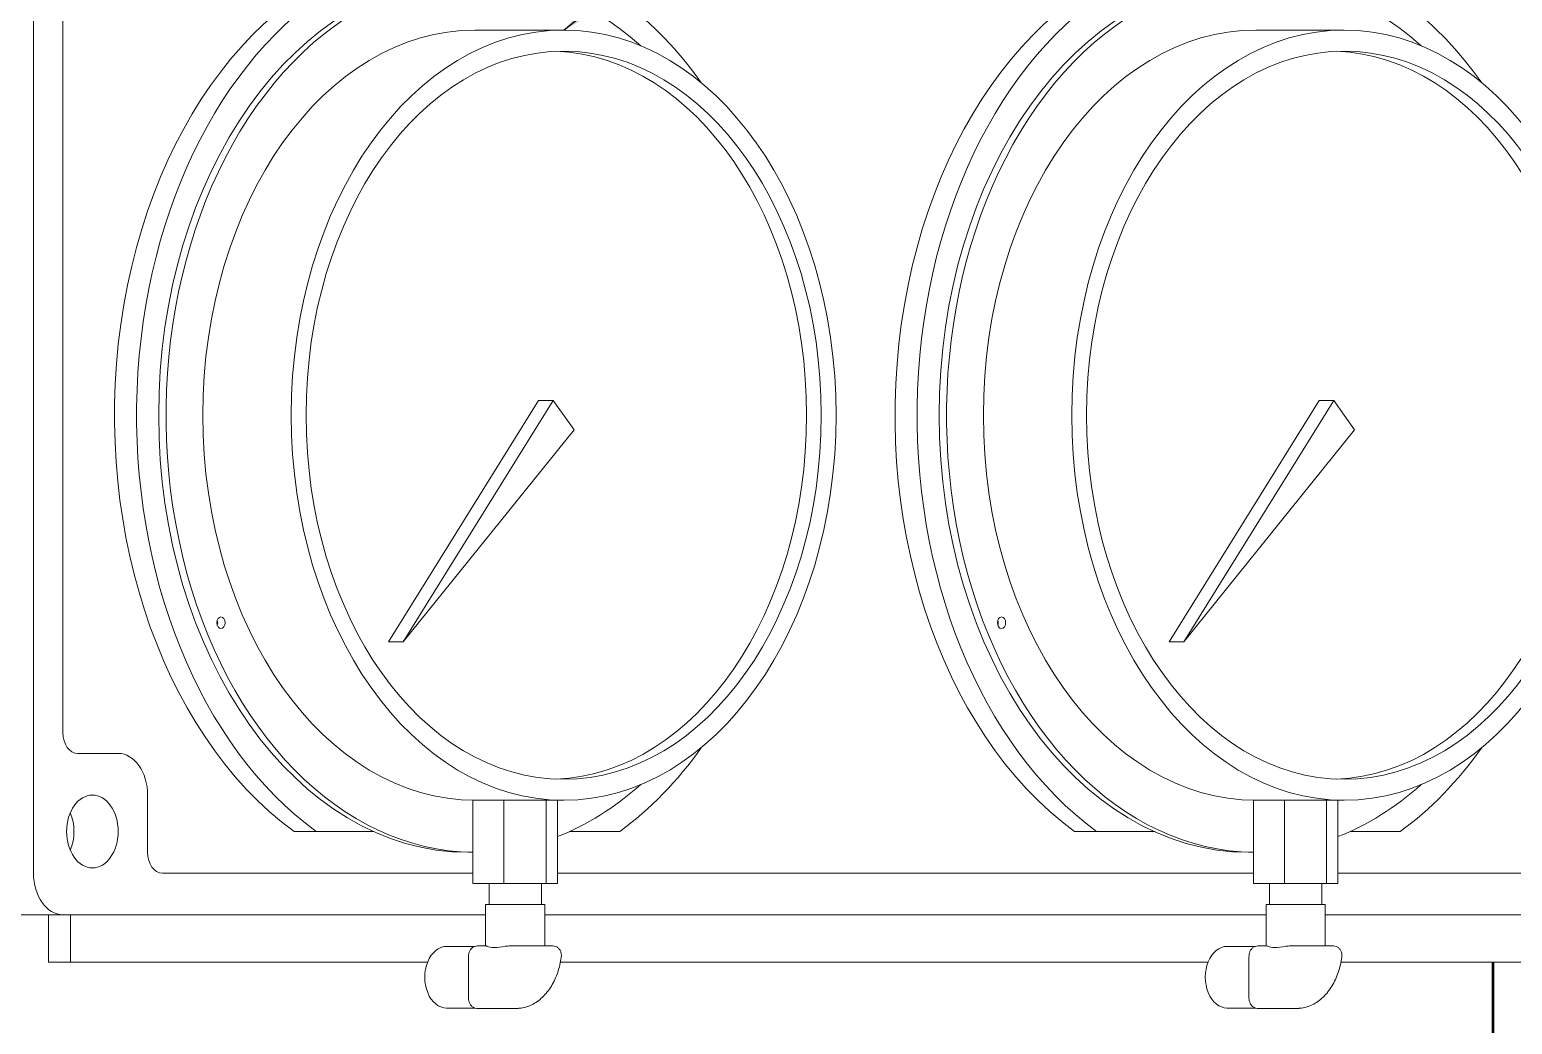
# Model space of a CAD drawing. Header units: inches. Extents: x 20 to 536, y 8 to 344.
# Drawn here: x 289.86 to 298.76, y 105.37 to 111.34 of the extents above; entities that cross this region are included whole.
import ezdxf

# ---------------------------------------------------------------- set-up
doc = ezdxf.new("R2010")
doc.units = ezdxf.units.IN
doc.header["$LTSCALE"] = 16
doc.header["$MEASUREMENT"] = 0
doc.layers.add('Symbol (ANSI)', color=7, linetype='Continuous', lineweight=25)
doc.layers.add('Visible (ANSI)', color=7, linetype='Continuous', lineweight=50)
doc.styles.add('Standard D-E', font='arial.ttf')
doc.dimstyles.new('in [mm] D-E NeptuneBenson$7', dxfattribs={"dimscale": 16, "dimtxt": 0.15, "dimasz": 0.098425, "dimexe": 0.125, "dimexo": 0.063, "dimgap": 0.031496, "dimtad": 0, "dimtih": 1, "dimtoh": 1, "dimdec": 4, "dimrnd": 1e-08, "dimzin": 3, "dimdsep": 46, "dimlunit": 5, "dimtxsty": 'Standard D-E', "dimcen": 0.09, "dimdle": 0.393701, "dimclrd": 256, "dimclre": 256, "dimclrt": 256, "dimadec": 1, "dimazin": 1, "dimtfac": 1, "dimtofl": 0, "dimtmove": 0, "dimatfit": 3, "dimfxl": 1, "dimfrac": 1, "dimtolj": 1, "dimtzin": 4, "dimlwd": -1, "dimlwe": -1, "dimarcsym": 0})

msp = doc.modelspace()

# ---------------------------------------------------------------- linework, layer by layer
at = {"layer": 'Visible (ANSI)', "linetype": 'Continuous', "lineweight": 18}
for p, q in [((289.88068, 106.27565), (289.88068, 113.77565)), ((290.05748, 107.1194), (290.05748, 112.9319)), ((292.53236, 111.33812), (293.06269, 111.33812)), ((297.21689, 111.33812), (297.74722, 111.33812)), ((292.01175, 107.66437), (292.9118, 109.11401)), ((292.10014, 107.66437), (293.00019, 109.11401)), ((292.9118, 109.11401), (293.00019, 109.11401)), ((293.00019, 109.11401), (293.12519, 108.93723)), ((296.69628, 107.66437), (297.59633, 109.11401)), ((296.78467, 107.66437), (297.68472, 109.11401)), ((297.59633, 109.11401), (297.68472, 109.11401)), ((297.68472, 109.11401), (297.80972, 108.93723)), ((293.12519, 108.93723), (292.10014, 107.66437)), ((297.80972, 108.93723), (296.78467, 107.66437)), ((292.01175, 107.66437), (292.10014, 107.66437)), ((296.69628, 107.66437), (296.78467, 107.66437)), ((290.38891, 106.9944), (290.14587, 106.9944)), ((290.56569, 106.40069), (290.56569, 106.7444)), ((292.70393, 106.71312), (292.5185, 106.71312)), ((292.5185, 106.71312), (292.5185, 106.21312)), ((292.95722, 106.71312), (292.70393, 106.71312)), ((292.70393, 106.71312), (292.70393, 106.21312)), ((292.95722, 106.71312), (292.95722, 106.21312)), ((292.95722, 106.71312), (293.06269, 106.71312)), ((293.02509, 106.71312), (293.02509, 106.21312)), ((297.38846, 106.71312), (297.20303, 106.71312)), ((297.20303, 106.71312), (297.20303, 106.21312)), ((297.64175, 106.71312), (297.38846, 106.71312)), ((297.38846, 106.71312), (297.38846, 106.21312)), ((297.64175, 106.71312), (297.64175, 106.21312)), ((297.64175, 106.71312), (297.74722, 106.71312)), ((297.70963, 106.71312), (297.70963, 106.21312)), ((291.4444, 106.52569), (291.57698, 106.52569)), ((291.92204, 106.52569), (291.57698, 106.52569)), ((293.39934, 106.52569), (293.09847, 106.52569)), ((296.12893, 106.52569), (296.26151, 106.52569)), ((296.60658, 106.52569), (296.26151, 106.52569)), ((298.08388, 106.52569), (297.783, 106.52569)), ((292.48816, 106.40062), (292.5185, 106.40062)), ((297.17269, 106.40062), (297.20303, 106.40062)), ((292.5185, 106.27569), (290.65408, 106.27569)), ((297.20303, 106.27569), (293.02509, 106.27569)), ((299.00678, 106.27569), (297.70963, 106.27569)), ((292.5185, 106.21312), (292.70393, 106.21312)), ((292.61482, 106.21312), (292.61482, 106.08812)), ((292.70393, 106.21312), (292.95722, 106.21312)), ((292.92878, 106.21312), (292.92878, 106.08812)), ((292.95722, 106.21312), (293.02509, 106.21312)), ((297.20303, 106.21312), (297.38846, 106.21312)), ((297.29935, 106.21312), (297.29935, 106.08812)), ((297.38846, 106.21312), (297.64175, 106.21312)), ((297.61331, 106.21312), (297.61331, 106.08812)), ((297.64175, 106.21312), (297.70963, 106.21312)), ((292.9493, 106.08812), (292.5943, 106.08812)), ((292.5943, 106.08812), (292.5943, 105.83812)), ((292.9493, 106.08812), (292.9493, 105.83812)), ((297.63383, 106.08812), (297.27883, 106.08812)), ((297.27883, 106.08812), (297.27883, 105.83812)), ((297.63383, 106.08812), (297.63383, 105.83812)), ((289.79229, 106.02565), (290.05746, 106.02565)), ((289.97084, 105.74065), (289.97084, 106.02565)), ((292.5943, 106.02565), (290.05746, 106.02565)), ((290.10342, 106.02565), (290.10342, 105.74065)), ((297.27883, 106.02565), (292.9493, 106.02565)), ((299.6034, 106.02565), (297.63383, 106.02565)), ((292.52988, 105.83588), (292.3601, 105.83588)), ((292.5968, 105.83812), (292.54413, 105.83812)), ((292.79385, 105.83812), (292.74211, 105.83812)), ((292.87952, 105.83812), (292.79385, 105.83812)), ((292.99854, 105.83812), (292.91287, 105.83812)), ((297.21441, 105.83588), (297.04463, 105.83588)), ((297.28133, 105.83812), (297.22867, 105.83812)), ((297.47839, 105.83812), (297.42665, 105.83812)), ((297.56405, 105.83812), (297.47839, 105.83812)), ((297.68307, 105.83812), (297.5974, 105.83812)), ((290.10342, 105.74065), (289.97084, 105.74065)), ((290.10342, 105.74065), (292.24561, 105.74065)), ((292.49115, 105.77562), (292.49115, 105.52562)), ((293.04311, 105.74065), (296.93014, 105.74065)), ((297.17569, 105.77562), (297.17569, 105.52562)), ((297.72764, 105.74065), (299.15439, 105.74065)), ((292.52988, 105.46536), (292.3601, 105.46536)), ((292.54413, 105.46312), (292.55083, 105.46312)), ((292.55083, 105.46312), (292.77172, 105.46312)), ((297.21441, 105.46536), (297.04463, 105.46536)), ((297.22867, 105.46312), (297.23536, 105.46312)), ((297.23536, 105.46312), (297.45625, 105.46312))]:
    msp.add_line(p, q, dxfattribs=at)
at = {"layer": 'Visible (ANSI)'}
msp.add_line((298.64103, 103.11565), (298.64103, 105.74065), dxfattribs=at)
at = {"layer": 'Visible (ANSI)', "linetype": 'Continuous', "lineweight": 18}
for centre, major_axis, start_param, end_param in [((292.48816, 109.02562), (0, 2.8125), 5.5005814, 8.9488413), ((297.17269, 109.02562), (0, 2.8125), 5.5005814, 8.9488413), ((292.35558, 109.02562), (0, 2.8125), 0, 2.665656), ((292.53236, 109.02562), (0, -2.625), 2.5774137, 6.2757207), ((297.04011, 109.02562), (0, 2.8125), 0, 2.665656), ((297.21689, 109.02562), (0, -2.625), 2.5774137, 6.2757207), ((292.48816, 109.02562), (0, -2.625), 3.1415927, 6.2831853), ((297.17269, 109.02562), (0, -2.625), 3.1415927, 6.2831853), ((292.53236, 109.02562), (0, -2.3125), 3.1415927, 6.2831853), ((297.21689, 109.02562), (0, -2.3125), 3.1415927, 6.2831853), ((292.9743, 109.02562), (0, -2.18642), 0.0285895, 3.1130032), ((297.65883, 109.02562), (0, -2.18642), 0.0285895, 3.1130032), ((290.96189, 107.77942), (0, 0.035), 4.2452429, 5.1795351), ((295.64642, 107.77942), (0, 0.035), 4.2452429, 5.1795351), ((290.14587, 107.1194), (0, -0.125), 4.712389, 6.2831853), ((290.38891, 106.7444), (0, 0.25), 4.712389, 6.2831853), ((292.48816, 109.02562), (0, -2.8125), 0.4759367, 0.7826039), ((297.17269, 109.02562), (0, -2.8125), 0.4759367, 0.7826039), ((292.53236, 109.02562), (0, -2.625), 0.2686821, 0.564179), ((297.21689, 109.02562), (0, -2.625), 0.2686821, 0.564179), ((289.96907, 106.52565), (0, 0.21875), 4.1712895, 5.2534885), ((290.65408, 106.40069), (0, -0.125), 4.712389, 6.2831853), ((290.05746, 106.27565), (0, -0.25), 4.712389, 6.2831853), ((292.3601, 105.65062), (0, 0.18526), 0, 3.1415927), ((297.04463, 105.65062), (0, 0.18526), 0, 3.1415927)]:
    msp.add_ellipse(centre, major_axis=major_axis, ratio=0.7071068, start_param=start_param, end_param=end_param, dxfattribs=at)
for centre, major_axis in [((293.06269, 109.02562), (0, 2.3125)), ((297.74722, 109.02562), (0, 2.3125)), ((293.06269, 109.02562), (0, 2.18642)), ((297.74722, 109.02562), (0, 2.18642)), ((291.00608, 107.77942), (0, -0.035)), ((295.69061, 107.77942), (0, -0.035)), ((290.23423, 106.52565), (0, 0.21875))]:
    msp.add_ellipse(centre, major_axis=major_axis, ratio=0.7071068, dxfattribs=at)
for points, knots in [([(292.54413, 105.83812), (292.5389, 105.83812), (292.53369, 105.83721), (292.52378, 105.83378), (292.51914, 105.8312), (292.51046, 105.8246), (292.50659, 105.82044), (292.5, 105.81114), (292.49739, 105.80595), (292.49351, 105.79523), (292.49226, 105.78969), (292.49131, 105.78128), (292.49115, 105.77845), (292.49115, 105.77562)], [1.5707963, 1.5707963, 1.5707963, 1.5707963, 1.8106307, 1.8106307, 2.0638714, 2.0638714, 2.3552141, 2.3552141, 2.6693734, 2.6693734, 2.9835327, 2.9835327, 3.1415927, 3.1415927, 3.1415927, 3.1415927]), ([(292.5968, 105.83812), (292.59849, 105.83812), (292.60106, 105.8373), (292.61323, 105.83329), (292.62779, 105.82884), (292.64629, 105.82884), (292.66478, 105.82884), (292.68786, 105.83329), (292.72218, 105.8373), (292.73214, 105.83812), (292.74211, 105.83812)], [2.0007518, 2.0007518, 2.0007518, 2.0007518, 2.07967253, 2.07967253, 2.27900016, 2.27900016, 2.27900016, 2.47832779, 2.47832779, 2.55724853, 2.55724853, 2.55724853, 2.55724853]), ([(292.87952, 105.83812), (292.88591, 105.83816), (292.89191, 105.83808), (292.89731, 105.83808), (292.90271, 105.83808), (292.90796, 105.83816), (292.91287, 105.83812)], [1.11851794, 1.11851794, 1.11851794, 1.11851794, 1.17671806, 1.17671806, 1.17671806, 1.23491818, 1.23491818, 1.23491818, 1.23491818]), ([(292.99854, 105.83812), (293.00376, 105.83812), (293.0091, 105.83719), (293.019, 105.83367), (293.02352, 105.83111), (293.03187, 105.82457), (293.03556, 105.82047), (293.0419, 105.81106), (293.0444, 105.80556), (293.04775, 105.79422), (293.0486, 105.78841), (293.04882, 105.77898), (293.04862, 105.77533), (293.04815, 105.77174)], [0, 0, 0, 0, 0.01979781, 0.01979781, 0.0397059, 0.0397059, 0.06180653, 0.06180653, 0.0874078, 0.0874078, 0.11334431, 0.11334431, 0.12968255, 0.12968255, 0.12968255, 0.12968255]), ([(297.22867, 105.83812), (297.22344, 105.83812), (297.21822, 105.83721), (297.20831, 105.83378), (297.20368, 105.8312), (297.19499, 105.8246), (297.19112, 105.82044), (297.18454, 105.81114), (297.18192, 105.80595), (297.17805, 105.79523), (297.17679, 105.78969), (297.17584, 105.78128), (297.17569, 105.77845), (297.17569, 105.77562)], [1.5707963, 1.5707963, 1.5707963, 1.5707963, 1.8106307, 1.8106307, 2.0638714, 2.0638714, 2.3552141, 2.3552141, 2.6693734, 2.6693734, 2.9835327, 2.9835327, 3.1415927, 3.1415927, 3.1415927, 3.1415927]), ([(297.28133, 105.83812), (297.28302, 105.83812), (297.28559, 105.8373), (297.29777, 105.83329), (297.31232, 105.82884), (297.33082, 105.82884), (297.34932, 105.82884), (297.3724, 105.83329), (297.40672, 105.8373), (297.41667, 105.83812), (297.42665, 105.83812)], [2.0007518, 2.0007518, 2.0007518, 2.0007518, 2.07967253, 2.07967253, 2.27900016, 2.27900016, 2.27900016, 2.47832779, 2.47832779, 2.55724853, 2.55724853, 2.55724853, 2.55724853]), ([(297.56405, 105.83812), (297.57044, 105.83816), (297.57644, 105.83808), (297.58184, 105.83808), (297.58724, 105.83808), (297.59249, 105.83816), (297.5974, 105.83812)], [1.11851794, 1.11851794, 1.11851794, 1.11851794, 1.17671806, 1.17671806, 1.17671806, 1.23491818, 1.23491818, 1.23491818, 1.23491818]), ([(297.68307, 105.83812), (297.6883, 105.83812), (297.69363, 105.83719), (297.70353, 105.83367), (297.70805, 105.83111), (297.7164, 105.82457), (297.72009, 105.82047), (297.72643, 105.81106), (297.72893, 105.80556), (297.73229, 105.79422), (297.73314, 105.78841), (297.73335, 105.77898), (297.73315, 105.77533), (297.73269, 105.77174)], [0, 0, 0, 0, 0.01979781, 0.01979781, 0.0397059, 0.0397059, 0.06180653, 0.06180653, 0.0874078, 0.0874078, 0.11334431, 0.11334431, 0.12968255, 0.12968255, 0.12968255, 0.12968255]), ([(292.7976, 105.46402), (292.82276, 105.4664), (292.84756, 105.47352), (292.8943, 105.49625), (292.91624, 105.51183), (292.95594, 105.54987), (292.97371, 105.57234), (293.00424, 105.62247), (293.01699, 105.65014), (293.03688, 105.70889), (293.04401, 105.73996), (293.04815, 105.77174)], [3.2084134, 3.2084134, 3.2084134, 3.2084134, 3.4727754, 3.4727754, 3.7371375, 3.7371375, 4.0014996, 4.0014996, 4.2658617, 4.2658617, 4.5302237, 4.5302237, 4.5302237, 4.5302237]), ([(297.48214, 105.46402), (297.50729, 105.4664), (297.53209, 105.47352), (297.57883, 105.49625), (297.60078, 105.51183), (297.64047, 105.54987), (297.65825, 105.57234), (297.68877, 105.62247), (297.70153, 105.65014), (297.72141, 105.70889), (297.72855, 105.73996), (297.73269, 105.77174)], [3.2084134, 3.2084134, 3.2084134, 3.2084134, 3.4727754, 3.4727754, 3.7371375, 3.7371375, 4.0014996, 4.0014996, 4.2658617, 4.2658617, 4.5302237, 4.5302237, 4.5302237, 4.5302237]), ([(292.49115, 105.52562), (292.49115, 105.51999), (292.49177, 105.51437), (292.4943, 105.50335), (292.49622, 105.49795), (292.5015, 105.48766), (292.50488, 105.48277), (292.51338, 105.47404), (292.51853, 105.47019), (292.5295, 105.46516), (292.53505, 105.46366), (292.54188, 105.46316), (292.543, 105.46312), (292.54413, 105.46312)], [3.1415927, 3.1415927, 3.1415927, 3.1415927, 3.4557519, 3.4557519, 3.7699112, 3.7699112, 4.0840704, 4.0840704, 4.3982297, 4.3982297, 4.6606232, 4.6606232, 4.712389, 4.712389, 4.712389, 4.712389]), ([(292.7976, 105.46402), (292.79605, 105.46388), (292.79444, 105.46375), (292.79113, 105.46354), (292.78943, 105.46345), (292.78597, 105.46332), (292.78422, 105.46326), (292.78067, 105.46318), (292.77888, 105.46316), (292.77529, 105.46313), (292.77349, 105.46312), (292.77172, 105.46312)], [0, 0, 0, 0, 0.012963359, 0.012963359, 0.025926717, 0.025926717, 0.038890076, 0.038890076, 0.051853435, 0.051853435, 0.064816794, 0.064816794, 0.064816794, 0.064816794]), ([(297.17569, 105.52562), (297.17569, 105.51999), (297.17631, 105.51437), (297.17884, 105.50335), (297.18075, 105.49795), (297.18603, 105.48766), (297.18941, 105.48277), (297.19791, 105.47404), (297.20306, 105.47019), (297.21403, 105.46516), (297.21959, 105.46366), (297.22641, 105.46316), (297.22754, 105.46312), (297.22867, 105.46312)], [3.1415927, 3.1415927, 3.1415927, 3.1415927, 3.4557519, 3.4557519, 3.7699112, 3.7699112, 4.0840704, 4.0840704, 4.3982297, 4.3982297, 4.6606232, 4.6606232, 4.712389, 4.712389, 4.712389, 4.712389]), ([(297.48214, 105.46402), (297.48058, 105.46388), (297.47897, 105.46375), (297.47566, 105.46354), (297.47396, 105.46345), (297.4705, 105.46332), (297.46876, 105.46326), (297.4652, 105.46318), (297.46341, 105.46316), (297.45983, 105.46313), (297.45803, 105.46312), (297.45625, 105.46312)], [0, 0, 0, 0, 0.012963359, 0.012963359, 0.025926717, 0.025926717, 0.038890076, 0.038890076, 0.051853435, 0.051853435, 0.064816794, 0.064816794, 0.064816794, 0.064816794])]:
    msp.add_open_spline(points, degree=3, knots=knots, dxfattribs=at)

# ---------------------------------------------------------------- leaders
at = {"layer": 'Symbol (ANSI)', "annotation_type": 0, "has_hookline": 1, "hookline_direction": 0, "text_width": 23.73806}
msp.add_leader([(293.06269, 111.33812), (304.49971, 120.5387), (306.07451, 120.5387)], dimstyle='in [mm] D-E NeptuneBenson$7', override={"dimtad": 0}, dxfattribs=at)

doc.saveas('drawing.dxf')
